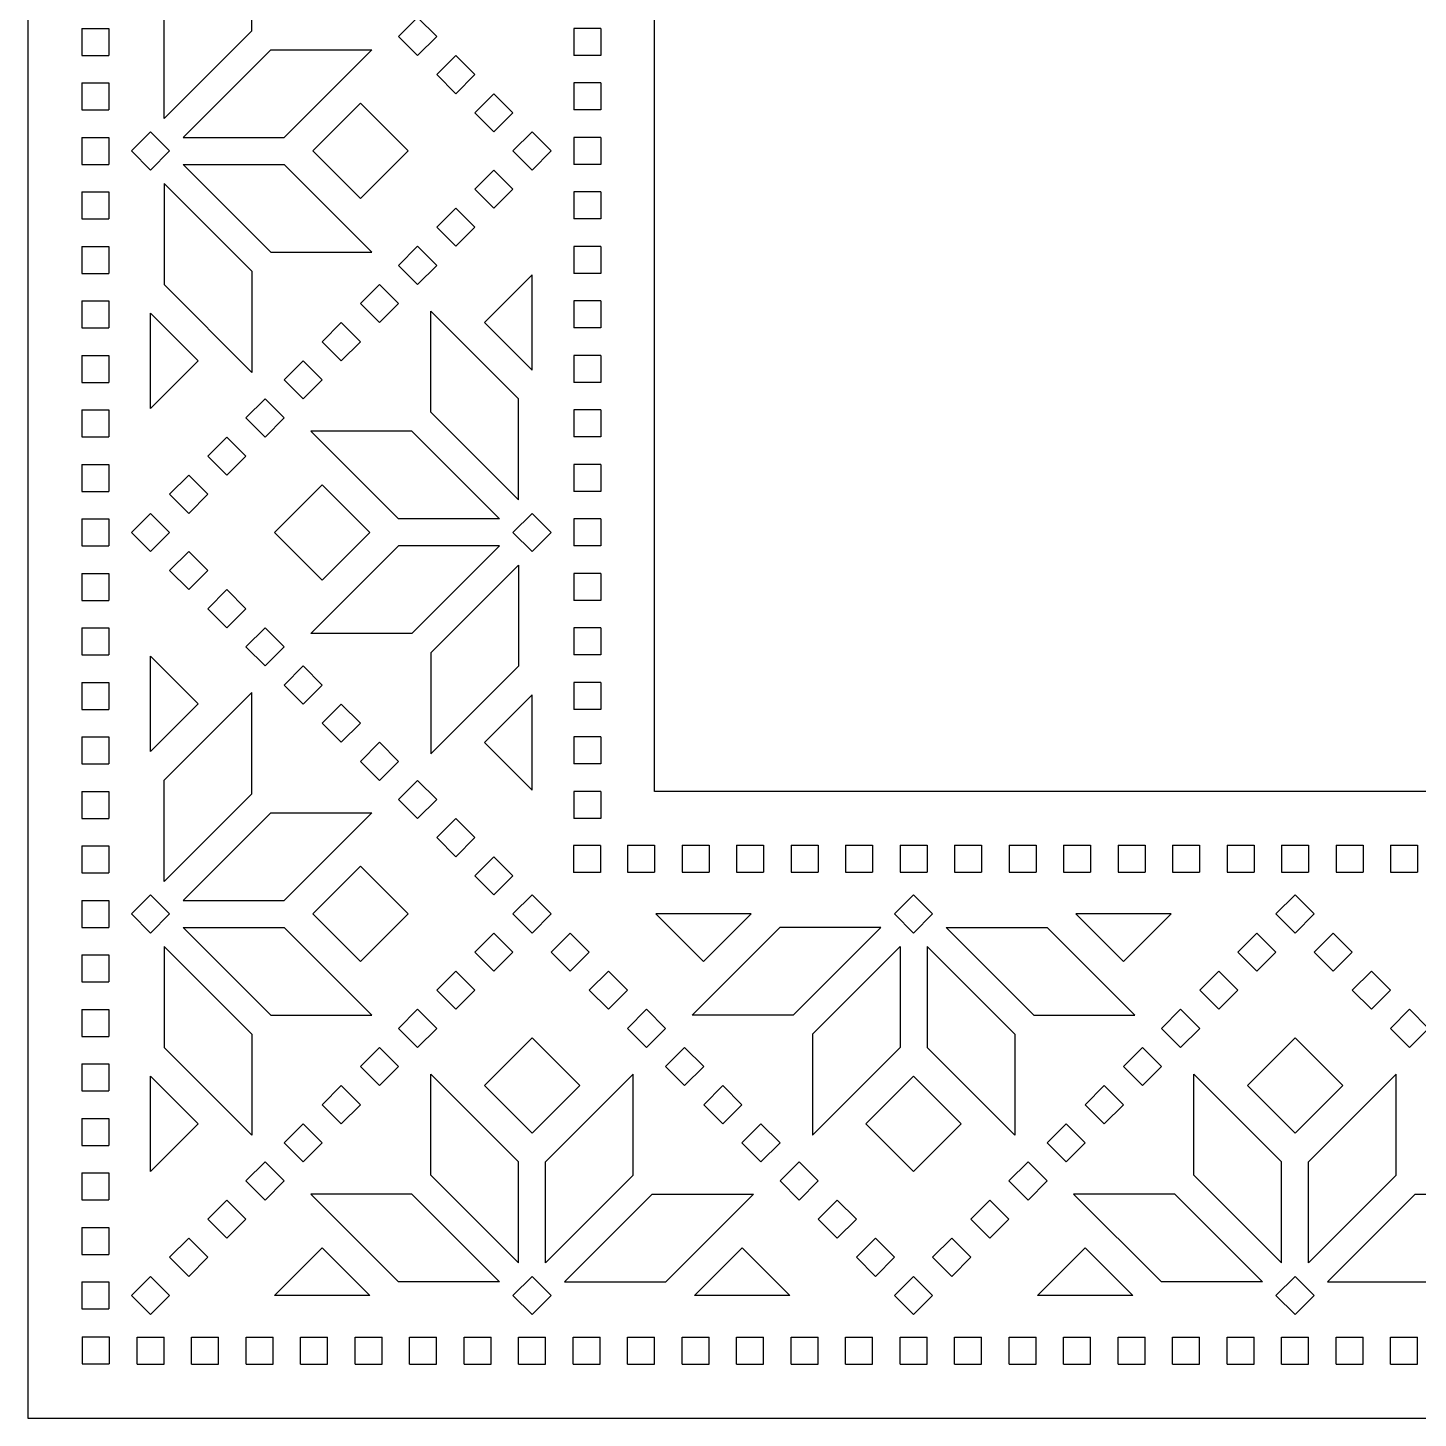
# Model space of a CAD drawing. Extents: x 33 to 579, y 140 to 533.
# Drawn here: x 33.4 to 136.5, y 139.8 to 242.9 of the extents above; entities that cross this region are included whole.
import ezdxf

# ---------------------------------------------------------------- set-up
doc = ezdxf.new("R2010")
doc.units = 0
doc.layers.get('0').update_dxf_attribs({"linetype": 'CONTINUOUS'})

msp = doc.modelspace()

# ---------------------------------------------------------------- linework, layer by layer
for p, q in [((33.413463, 327.696411), (33.413463, 139.787143)), ((79.880757, 186.254462), (79.880782, 281.229117)), ((50.015284, 242.655991), (50.015284, 250.155991)), ((43.515284, 236.155991), (43.515284, 243.655991)), ((60.90006, 242.227059), (62.314273, 243.641272)), ((62.314273, 243.641272), (63.728487, 242.227059)), ((37.413463, 242.823005), (39.413463, 242.823005)), ((37.413463, 242.823005), (37.413463, 240.823005)), ((39.413463, 242.823005), (39.413463, 240.823005)), ((43.515284, 236.155991), (50.015284, 242.655991)), ((75.901375, 242.823005), (73.901375, 242.823005)), ((73.901375, 242.823005), (73.901375, 240.823005)), ((75.901375, 242.823005), (75.901375, 240.823005)), ((44.929497, 234.741777), (51.429497, 241.241777)), ((51.429497, 241.241777), (58.929497, 241.241777)), ((58.929497, 241.241777), (52.429497, 234.741777)), ((60.90006, 242.227059), (62.314273, 240.812845)), ((62.314273, 240.812845), (63.728487, 242.227059)), ((37.413463, 240.823005), (39.413463, 240.823005)), ((63.728487, 239.398631), (65.142701, 240.812845)), ((65.142701, 240.812845), (66.556914, 239.398631)), ((75.901375, 240.823005), (73.901375, 240.823005)), ((63.728487, 239.398631), (65.142701, 237.984418)), ((65.142701, 237.984418), (66.556914, 239.398631)), ((37.413463, 238.782391), (37.413463, 236.782391)), ((37.413463, 238.782391), (39.413463, 238.782391)), ((39.413463, 238.782391), (39.413463, 236.782391)), ((75.901375, 238.782391), (73.901375, 238.782391)), ((73.901375, 238.782391), (73.901375, 236.782391)), ((75.901375, 238.782391), (75.901375, 236.782391)), ((58.086358, 237.277311), (54.550824, 233.741777)), ((61.621892, 233.741777), (58.086358, 237.277311)), ((66.556914, 236.570204), (67.971128, 237.984418)), ((67.971128, 237.984418), (69.385341, 236.570204)), ((37.413463, 236.782391), (39.413463, 236.782391)), ((66.556914, 236.570204), (67.971128, 235.155991)), ((67.971128, 235.155991), (69.385341, 236.570204)), ((75.901375, 236.782391), (73.901375, 236.782391)), ((41.10107, 233.741777), (42.515284, 235.155991)), ((43.929497, 233.741777), (42.515284, 235.155991)), ((69.385341, 233.741777), (70.799555, 235.155991)), ((70.799555, 235.155991), (72.213768, 233.741777)), ((37.413463, 234.741777), (37.413463, 232.741777)), ((37.413463, 234.741777), (39.413463, 234.741777)), ((39.413463, 234.741777), (39.413463, 232.741777)), ((44.929497, 234.741777), (52.429497, 234.741777)), ((75.901375, 234.741777), (73.901375, 234.741777)), ((73.901375, 234.741777), (73.901375, 232.741777)), ((75.901375, 234.741777), (75.901375, 232.741777)), ((41.10107, 233.741777), (42.515284, 232.327564)), ((43.929497, 233.741777), (42.515284, 232.327564)), ((58.086358, 230.206243), (54.550824, 233.741777)), ((61.621892, 233.741777), (58.086358, 230.206243)), ((69.385341, 233.741777), (70.799555, 232.327564)), ((70.799555, 232.327564), (72.213768, 233.741777)), ((37.413463, 232.741777), (39.413463, 232.741777)), ((44.929497, 232.741777), (51.429497, 226.241777)), ((44.929497, 232.741777), (52.429497, 232.741777)), ((58.929497, 226.241777), (52.429497, 232.741777)), ((66.556914, 230.91335), (67.971128, 232.327564)), ((67.971128, 232.327564), (69.385341, 230.91335)), ((75.901375, 232.741777), (73.901375, 232.741777)), ((43.515284, 231.327564), (43.515284, 223.827564)), ((43.515284, 231.327564), (50.015284, 224.827564)), ((66.556914, 230.91335), (67.971128, 229.499137)), ((67.971128, 229.499137), (69.385341, 230.91335)), ((37.413463, 230.70119), (37.413463, 228.70119)), ((37.413463, 230.70119), (39.413463, 230.70119)), ((39.413463, 230.70119), (39.413463, 228.70119)), ((75.901375, 230.70119), (73.901375, 230.70119)), ((73.901375, 230.70119), (73.901375, 228.70119)), ((75.901375, 230.70119), (75.901375, 228.70119)), ((63.728487, 228.084923), (65.142701, 229.499137)), ((65.142701, 229.499137), (66.556914, 228.084923)), ((37.413463, 228.70119), (39.413463, 228.70119)), ((63.728487, 228.084923), (65.142701, 226.670709)), ((65.142701, 226.670709), (66.556914, 228.084923)), ((75.901375, 228.70119), (73.901375, 228.70119)), ((37.413463, 226.660576), (39.413463, 226.660576)), ((37.413463, 226.660576), (37.413463, 224.660576)), ((39.413463, 226.660576), (39.413463, 224.660576)), ((51.429497, 226.241777), (58.929497, 226.241777)), ((60.90006, 225.256496), (62.314273, 226.670709)), ((62.314273, 226.670709), (63.728487, 225.256496)), ((75.901375, 226.660576), (73.901375, 226.660576)), ((73.901375, 226.660576), (73.901375, 224.660576)), ((75.901375, 226.660576), (75.901375, 224.660576)), ((50.015284, 224.827564), (50.015284, 217.327564)), ((60.90006, 225.256496), (62.314273, 223.842282)), ((62.314273, 223.842282), (63.728487, 225.256496)), ((37.413463, 224.660576), (39.413463, 224.660576)), ((50.015284, 217.327564), (43.515284, 223.827564)), ((58.071633, 222.428069), (59.485846, 223.842282)), ((59.485846, 223.842282), (60.90006, 222.428069)), ((70.799555, 224.564114), (67.264021, 221.028581)), ((70.799555, 217.493047), (70.799555, 224.564114)), ((75.901375, 224.660576), (73.901375, 224.660576)), ((37.413463, 222.619962), (39.413463, 222.619962)), ((37.413463, 222.619962), (37.413463, 220.619962)), ((39.413463, 222.619962), (39.413463, 220.619962)), ((42.515284, 214.635169), (42.515284, 221.706237)), ((46.050818, 218.170703), (42.515284, 221.706237)), ((58.071633, 222.428069), (59.485846, 221.013855)), ((59.485846, 221.013855), (60.90006, 222.428069)), ((63.299555, 214.37172), (63.299555, 221.87172)), ((63.299555, 221.87172), (69.799555, 215.37172)), ((75.901375, 222.619962), (73.901375, 222.619962)), ((73.901375, 222.619962), (73.901375, 220.619962)), ((75.901375, 222.619962), (75.901375, 220.619962)), ((37.413463, 220.619962), (39.413463, 220.619962)), ((55.243206, 219.599642), (56.657419, 221.013855)), ((56.657419, 221.013855), (58.071633, 219.599642)), ((67.264021, 221.028581), (70.799555, 217.493047)), ((75.901375, 220.619962), (73.901375, 220.619962)), ((55.243206, 219.599642), (56.657419, 218.185428)), ((56.657419, 218.185428), (58.071633, 219.599642)), ((37.413463, 218.579348), (37.413463, 216.579348)), ((37.413463, 218.579348), (39.413463, 218.579348)), ((39.413463, 218.579348), (39.413463, 216.579348)), ((73.901375, 218.579348), (73.901375, 216.579348)), ((75.901375, 218.579348), (73.901375, 218.579348)), ((75.901375, 218.579348), (75.901375, 216.579348)), ((42.515284, 214.635169), (46.050818, 218.170703)), ((52.414779, 216.771214), (53.828992, 218.185428)), ((53.828992, 218.185428), (55.243206, 216.771214)), ((37.413463, 216.579348), (39.413463, 216.579348)), ((52.414779, 216.771214), (53.828992, 215.357001)), ((53.828992, 215.357001), (55.243206, 216.771214)), ((75.901375, 216.579348), (73.901375, 216.579348)), ((37.413463, 214.538734), (37.413463, 212.538734)), ((37.413463, 214.538734), (39.413463, 214.538734)), ((39.413463, 214.538734), (39.413463, 212.538734)), ((49.586351, 213.942787), (51.000565, 215.357001)), ((51.000565, 215.357001), (52.414779, 213.942787)), ((69.799555, 207.87172), (69.799555, 215.37172)), ((75.901375, 214.538734), (73.901375, 214.538734)), ((73.901375, 214.538734), (73.901375, 212.538734)), ((75.901375, 214.538734), (75.901375, 212.538734)), ((49.586351, 213.942787), (51.000565, 212.528574)), ((51.000565, 212.528574), (52.414779, 213.942787)), ((69.799555, 207.87172), (63.299555, 214.37172)), ((37.413463, 212.538734), (39.413463, 212.538734)), ((46.757924, 211.11436), (48.172138, 212.528574)), ((48.172138, 212.528574), (49.586351, 211.11436)), ((54.385341, 212.957506), (60.885341, 206.457506)), ((61.885341, 212.957506), (54.385341, 212.957506)), ((68.385341, 206.457506), (61.885341, 212.957506)), ((75.901375, 212.538734), (73.901375, 212.538734)), ((37.413463, 210.49812), (39.413463, 210.49812)), ((37.413463, 210.49812), (37.413463, 208.49812)), ((39.413463, 210.49812), (39.413463, 208.49812)), ((46.757924, 211.11436), (48.172138, 209.700147)), ((48.172138, 209.700147), (49.586351, 211.11436)), ((75.901375, 210.49812), (73.901375, 210.49812)), ((73.901375, 210.49812), (73.901375, 208.49812)), ((75.901375, 210.49812), (75.901375, 208.49812)), ((43.929497, 208.285933), (45.343711, 209.700147)), ((45.343711, 209.700147), (46.757924, 208.285933)), ((37.413463, 208.49812), (39.413463, 208.49812)), ((43.929497, 208.285933), (45.343711, 206.87172)), ((45.343711, 206.87172), (46.757924, 208.285933)), ((51.692946, 205.457506), (55.22848, 208.99304)), ((55.22848, 208.99304), (58.764014, 205.457506)), ((75.901375, 208.49812), (73.901375, 208.49812)), ((37.413463, 206.457506), (37.413463, 204.457506)), ((37.413463, 206.457506), (39.413463, 206.457506)), ((39.413463, 206.457506), (39.413463, 204.457506)), ((41.10107, 205.457506), (42.515284, 206.87172)), ((42.515284, 206.87172), (43.929497, 205.457506)), ((68.385341, 206.457506), (60.885341, 206.457506)), ((69.385341, 205.457506), (70.799555, 206.87172)), ((70.799555, 206.87172), (72.213768, 205.457506)), ((75.901375, 206.457506), (73.901375, 206.457506)), ((73.901375, 206.457506), (73.901375, 204.457506)), ((75.901375, 206.457506), (75.901375, 204.457506)), ((41.10107, 205.457506), (42.515284, 204.043292)), ((42.515284, 204.043292), (43.929497, 205.457506)), ((51.692946, 205.457506), (55.22848, 201.921972)), ((55.22848, 201.921972), (58.764014, 205.457506)), ((69.385341, 205.457506), (70.799555, 204.043292)), ((70.799555, 204.043292), (72.213768, 205.457506)), ((37.413463, 204.457506), (39.413463, 204.457506)), ((54.385341, 197.957506), (60.885341, 204.457506)), ((68.385341, 204.457506), (60.885341, 204.457506)), ((68.385341, 204.457506), (61.885341, 197.957506)), ((75.901375, 204.457506), (73.901375, 204.457506)), ((43.929497, 202.629079), (45.343711, 204.043292)), ((45.343711, 204.043292), (46.757924, 202.629079)), ((37.413463, 202.416919), (37.413463, 200.416919)), ((37.413463, 202.416919), (39.413463, 202.416919)), ((39.413463, 202.416919), (39.413463, 200.416919)), ((43.929497, 202.629079), (45.343711, 201.214865)), ((45.343711, 201.214865), (46.757924, 202.629079)), ((69.799555, 203.043292), (63.299555, 196.543292)), ((69.799555, 203.043292), (69.799555, 195.543292)), ((75.901375, 202.416919), (73.901375, 202.416919)), ((73.901375, 202.416919), (73.901375, 200.416919)), ((75.901375, 202.416919), (75.901375, 200.416919)), ((46.757924, 199.800652), (48.172138, 201.214865)), ((48.172138, 201.214865), (49.586351, 199.800652)), ((37.413463, 200.416919), (39.413463, 200.416919)), ((75.901375, 200.416919), (73.901375, 200.416919)), ((46.757924, 199.800652), (48.172138, 198.386438)), ((48.172138, 198.386438), (49.586351, 199.800652)), ((37.413463, 198.376305), (37.413463, 196.376305)), ((37.413463, 198.376305), (39.413463, 198.376305)), ((39.413463, 198.376305), (39.413463, 196.376305)), ((49.586351, 196.972225), (51.000565, 198.386438)), ((51.000565, 198.386438), (52.414779, 196.972225)), ((61.885341, 197.957506), (54.385341, 197.957506)), ((75.901375, 198.376305), (73.901375, 198.376305)), ((73.901375, 198.376305), (73.901375, 196.376305)), ((75.901375, 198.376305), (75.901375, 196.376305)), ((49.586351, 196.972225), (51.000565, 195.558011)), ((51.000565, 195.558011), (52.414779, 196.972225)), ((37.413463, 196.376305), (39.413463, 196.376305)), ((42.515284, 196.279843), (46.050818, 192.744309)), ((42.515284, 189.208775), (42.515284, 196.279843)), ((63.299555, 196.543292), (63.299555, 189.043292)), ((75.901375, 196.376305), (73.901375, 196.376305)), ((52.414779, 194.143797), (53.828992, 195.558011)), ((53.828992, 195.558011), (55.243206, 194.143797)), ((63.299555, 189.043292), (69.799555, 195.543292)), ((37.413463, 194.335691), (37.413463, 192.335691)), ((37.413463, 194.335691), (39.413463, 194.335691)), ((39.413463, 194.335691), (39.413463, 192.335691)), ((52.414779, 194.143797), (53.828992, 192.729584)), ((53.828992, 192.729584), (55.243206, 194.143797)), ((73.901375, 194.335691), (73.901375, 192.335691)), ((75.901375, 194.335691), (73.901375, 194.335691)), ((75.901375, 194.335691), (75.901375, 192.335691)), ((50.015284, 193.587448), (43.515284, 187.087448)), ((50.015284, 186.087448), (50.015284, 193.587448)), ((67.264021, 189.886431), (70.799555, 193.421965)), ((70.799555, 186.350897), (70.799555, 193.421965)), ((37.413463, 192.335691), (39.413463, 192.335691)), ((46.050818, 192.744309), (42.515284, 189.208775)), ((55.243206, 191.31537), (56.657419, 192.729584)), ((56.657419, 192.729584), (58.071633, 191.31537)), ((75.901375, 192.335691), (73.901375, 192.335691)), ((55.243206, 191.31537), (56.657419, 189.901157)), ((56.657419, 189.901157), (58.071633, 191.31537)), ((37.413463, 190.295077), (37.413463, 188.295077)), ((37.413463, 190.295077), (39.413463, 190.295077)), ((39.413463, 190.295077), (39.413463, 188.295077)), ((58.071633, 188.486943), (59.485846, 189.901157)), ((59.485846, 189.901157), (60.90006, 188.486943)), ((70.799555, 186.350897), (67.264021, 189.886431)), ((75.901375, 190.295077), (73.901375, 190.295077)), ((73.901375, 190.295077), (73.901375, 188.295077)), ((75.901375, 190.295077), (75.901375, 188.295077)), ((37.413463, 188.295077), (39.413463, 188.295077)), ((58.071633, 188.486943), (59.485846, 187.07273)), ((59.485846, 187.07273), (60.90006, 188.486943)), ((75.901375, 188.295077), (73.901375, 188.295077)), ((43.515284, 179.587448), (43.515284, 187.087448)), ((60.90006, 185.658516), (62.314273, 187.07273)), ((62.314273, 187.07273), (63.728487, 185.658516)), ((37.413463, 186.254463), (37.413463, 184.254463)), ((37.413463, 186.254463), (39.413463, 186.254463)), ((39.413463, 186.254463), (39.413463, 184.254463)), ((43.515284, 179.587448), (50.015284, 186.087448)), ((60.90006, 185.658516), (62.314273, 184.244303)), ((62.314273, 184.244303), (63.728487, 185.658516)), ((75.901375, 186.254463), (73.901375, 186.254463)), ((73.901375, 186.254463), (73.901375, 184.254463)), ((75.901375, 186.254463), (75.901375, 184.254463)), ((174.855413, 186.254437), (79.880757, 186.254462)), ((44.929497, 178.173235), (51.429497, 184.673235)), ((51.429497, 184.673235), (58.929497, 184.673235)), ((58.929497, 184.673235), (52.429497, 178.173235)), ((37.413463, 184.254463), (39.413463, 184.254463)), ((63.728487, 182.830089), (65.142701, 184.244303)), ((65.142701, 184.244303), (66.556914, 182.830089)), ((75.901375, 184.254463), (73.901375, 184.254463)), ((63.728487, 182.830089), (65.142701, 181.415875)), ((65.142701, 181.415875), (66.556914, 182.830089)), ((37.413463, 182.213849), (37.413463, 180.213849)), ((37.413463, 182.213849), (39.413463, 182.213849)), ((39.413463, 182.213849), (39.413463, 180.213849)), ((75.870759, 182.244452), (73.870759, 182.244452)), ((73.870759, 182.244452), (73.870759, 180.244452)), ((75.870759, 182.244452), (75.870759, 180.244452)), ((77.880756, 182.275055), (79.880756, 182.275055)), ((77.880756, 182.275055), (77.880756, 180.275055)), ((79.880756, 182.275055), (79.880756, 180.275055)), ((81.92137, 182.275055), (83.92137, 182.275055)), ((81.92137, 182.275055), (81.92137, 180.275055)), ((83.92137, 182.275055), (83.92137, 180.275055)), ((85.961984, 182.275055), (87.961984, 182.275055)), ((85.961984, 182.275055), (85.961984, 180.275055)), ((87.961984, 182.275055), (87.961984, 180.275055)), ((90.002598, 182.275055), (92.002598, 182.275055)), ((90.002598, 182.275055), (90.002598, 180.275055)), ((92.002598, 182.275055), (92.002598, 180.275055)), ((94.043212, 182.275055), (96.043212, 182.275055)), ((94.043212, 182.275055), (94.043212, 180.275055)), ((96.043212, 182.275055), (96.043212, 180.275055)), ((98.083826, 182.275055), (100.083826, 182.275055)), ((98.083826, 182.275055), (98.083826, 180.275055)), ((100.083826, 182.275055), (100.083826, 180.275055)), ((102.124413, 182.275055), (104.124413, 182.275055)), ((102.124413, 182.275055), (102.124413, 180.275055)), ((104.124413, 182.275055), (104.124413, 180.275055)), ((106.165027, 182.275055), (108.165027, 182.275055)), ((106.165027, 182.275055), (106.165027, 180.275055)), ((108.165027, 182.275055), (108.165027, 180.275055)), ((110.205641, 182.275055), (112.205641, 182.275055)), ((110.205641, 182.275055), (110.205641, 180.275055)), ((112.205641, 182.275055), (112.205641, 180.275055)), ((114.246255, 182.275055), (116.246255, 182.275055)), ((114.246255, 182.275055), (114.246255, 180.275055)), ((116.246255, 182.275055), (116.246255, 180.275055)), ((118.286869, 182.275055), (120.286869, 182.275055)), ((118.286869, 182.275055), (118.286869, 180.275055)), ((120.286869, 182.275055), (120.286869, 180.275055)), ((122.327483, 182.275055), (124.327483, 182.275055)), ((122.327483, 182.275055), (122.327483, 180.275055)), ((124.327483, 182.275055), (124.327483, 180.275055)), ((126.368097, 182.275055), (128.368097, 182.275055)), ((126.368097, 182.275055), (126.368097, 180.275055)), ((128.368097, 182.275055), (128.368097, 180.275055)), ((130.408685, 182.275055), (132.408685, 182.275055)), ((130.408685, 182.275055), (130.408685, 180.275055)), ((132.408685, 182.275055), (132.408685, 180.275055)), ((134.449299, 182.275055), (136.449299, 182.275055)), ((134.449299, 182.275055), (134.449299, 180.275055)), ((136.449299, 182.275055), (136.449299, 180.275055)), ((58.086358, 180.708769), (54.550824, 177.173235)), ((61.621892, 177.173235), (58.086358, 180.708769)), ((66.556914, 180.001662), (67.971128, 181.415875)), ((67.971128, 181.415875), (69.385341, 180.001662)), ((37.413463, 180.213849), (39.413463, 180.213849)), ((66.556914, 180.001662), (67.971128, 178.587448)), ((67.971128, 178.587448), (69.385341, 180.001662)), ((75.870759, 180.244452), (73.870759, 180.244452)), ((77.880756, 180.275055), (79.880756, 180.275055)), ((81.92137, 180.275055), (83.92137, 180.275055)), ((85.961984, 180.275055), (87.961984, 180.275055)), ((90.002598, 180.275055), (92.002598, 180.275055)), ((94.043212, 180.275055), (96.043212, 180.275055)), ((98.083826, 180.275055), (100.083826, 180.275055)), ((102.124413, 180.275055), (104.124413, 180.275055)), ((106.165027, 180.275055), (108.165027, 180.275055)), ((110.205641, 180.275055), (112.205641, 180.275055)), ((114.246255, 180.275055), (116.246255, 180.275055)), ((118.286869, 180.275055), (120.286869, 180.275055)), ((122.327483, 180.275055), (124.327483, 180.275055)), ((126.368097, 180.275055), (128.368097, 180.275055)), ((130.408685, 180.275055), (132.408685, 180.275055)), ((134.449299, 180.275055), (136.449299, 180.275055)), ((41.10107, 177.173235), (42.515284, 178.587448)), ((43.929497, 177.173235), (42.515284, 178.587448)), ((69.385341, 177.173235), (70.799555, 178.587448)), ((69.385341, 177.173235), (70.799555, 178.587448)), ((70.799555, 178.587448), (72.213768, 177.173235)), ((72.213768, 177.173235), (70.799555, 178.587448)), ((97.669613, 177.173235), (99.083826, 178.587448)), ((100.49804, 177.173235), (99.083826, 178.587448)), ((125.953884, 177.173235), (127.368097, 178.587448)), ((128.782311, 177.173235), (127.368097, 178.587448)), ((37.413463, 178.173235), (37.413463, 176.173235)), ((37.413463, 178.173235), (39.413463, 178.173235)), ((39.413463, 178.173235), (39.413463, 176.173235)), ((44.929497, 178.173235), (52.429497, 178.173235)), ((41.10107, 177.173235), (42.515284, 175.759021)), ((43.929497, 177.173235), (42.515284, 175.759021)), ((58.086358, 173.637701), (54.550824, 177.173235)), ((61.621892, 177.173235), (58.086358, 173.637701)), ((69.385341, 177.173235), (70.799555, 175.759021)), ((70.799555, 175.759021), (69.385341, 177.173235)), ((70.799555, 175.759021), (72.213768, 177.173235)), ((70.799555, 175.759021), (72.213768, 177.173235)), ((87.048285, 177.173235), (79.977218, 177.173235)), ((79.977218, 177.173235), (83.512752, 173.637701)), ((83.512752, 173.637701), (87.048285, 177.173235)), ((99.083826, 175.759021), (97.669613, 177.173235)), ((99.083826, 175.759021), (100.49804, 177.173235)), ((114.654901, 173.637701), (111.119367, 177.173235)), ((118.190435, 177.173235), (111.119367, 177.173235)), ((118.190435, 177.173235), (114.654901, 173.637701)), ((127.368097, 175.759021), (125.953884, 177.173235)), ((127.368097, 175.759021), (128.782311, 177.173235)), ((37.413463, 176.173235), (39.413463, 176.173235)), ((44.929497, 176.173235), (52.429497, 176.173235)), ((44.929497, 176.173235), (51.429497, 169.673235)), ((58.929497, 169.673235), (52.429497, 176.173235)), ((66.556914, 174.344808), (67.971128, 175.759021)), ((67.971128, 175.759021), (69.385341, 174.344808)), ((72.213768, 174.344808), (73.627982, 175.759021)), ((75.042196, 174.344808), (73.627982, 175.759021)), ((82.669613, 169.673235), (89.169613, 176.173235)), ((96.669613, 176.173235), (89.169613, 176.173235)), ((96.669613, 176.173235), (90.169613, 169.673235)), ((101.49804, 176.173235), (108.99804, 176.173235)), ((101.49804, 176.173235), (107.99804, 169.673235)), ((115.49804, 169.673235), (108.99804, 176.173235)), ((123.125457, 174.344808), (124.53967, 175.759021)), ((125.953884, 174.344808), (124.53967, 175.759021)), ((128.782311, 174.344808), (130.196524, 175.759021)), ((131.610738, 174.344808), (130.196524, 175.759021)), ((43.515284, 174.759021), (50.015284, 168.259021)), ((43.515284, 174.759021), (43.515284, 167.259021)), ((66.556914, 174.344808), (67.971128, 172.930594)), ((67.971128, 172.930594), (69.385341, 174.344808)), ((73.627982, 172.930594), (72.213768, 174.344808)), ((73.627982, 172.930594), (75.042196, 174.344808)), ((98.083826, 174.759021), (91.583826, 168.259021)), ((98.083826, 174.759021), (98.083826, 167.259021)), ((100.083826, 174.759021), (100.083826, 167.259021)), ((100.083826, 174.759021), (106.583826, 168.259021)), ((124.53967, 172.930594), (123.125457, 174.344808)), ((124.53967, 172.930594), (125.953884, 174.344808)), ((130.196524, 172.930594), (128.782311, 174.344808)), ((130.196524, 172.930594), (131.610738, 174.344808)), ((37.413463, 174.132647), (37.413463, 172.132647)), ((37.413463, 174.132647), (39.413463, 174.132647)), ((39.413463, 174.132647), (39.413463, 172.132647)), ((63.728487, 171.51638), (65.142701, 172.930594)), ((65.142701, 172.930594), (66.556914, 171.51638)), ((75.042196, 171.51638), (76.456409, 172.930594)), ((77.870623, 171.51638), (76.456409, 172.930594)), ((120.29703, 171.51638), (121.711243, 172.930594)), ((123.125457, 171.51638), (121.711243, 172.930594)), ((131.610738, 171.51638), (133.024952, 172.930594)), ((134.439165, 171.51638), (133.024952, 172.930594)), ((37.413463, 172.132647), (39.413463, 172.132647)), ((63.728487, 171.51638), (65.142701, 170.102167)), ((65.142701, 170.102167), (66.556914, 171.51638)), ((76.456409, 170.102167), (75.042196, 171.51638)), ((76.456409, 170.102167), (77.870623, 171.51638)), ((121.711243, 170.102167), (120.29703, 171.51638)), ((121.711243, 170.102167), (123.125457, 171.51638)), ((133.024952, 170.102167), (131.610738, 171.51638)), ((133.024952, 170.102167), (134.439165, 171.51638)), ((37.413463, 170.092033), (37.413463, 168.092033)), ((37.413463, 170.092033), (39.413463, 170.092033)), ((39.413463, 170.092033), (39.413463, 168.092033)), ((60.90006, 168.687953), (62.314273, 170.102167)), ((62.314273, 170.102167), (63.728487, 168.687953)), ((77.870623, 168.687953), (79.284836, 170.102167)), ((80.69905, 168.687953), (79.284836, 170.102167)), ((117.468602, 168.687953), (118.882816, 170.102167)), ((120.29703, 168.687953), (118.882816, 170.102167)), ((134.439165, 168.687953), (135.853379, 170.102167)), ((137.267592, 168.687953), (135.853379, 170.102167)), ((51.429497, 169.673235), (58.929497, 169.673235)), ((90.169613, 169.673235), (82.669613, 169.673235)), ((107.99804, 169.673235), (115.49804, 169.673235)), ((37.413463, 168.092033), (39.413463, 168.092033)), ((50.015284, 168.259021), (50.015284, 160.759021)), ((60.90006, 168.687953), (62.314273, 167.27374)), ((62.314273, 167.27374), (63.728487, 168.687953)), ((79.284836, 167.27374), (77.870623, 168.687953)), ((79.284836, 167.27374), (80.69905, 168.687953)), ((91.583826, 168.259021), (91.583826, 160.759021)), ((106.583826, 168.259021), (106.583826, 160.759021)), ((118.882816, 167.27374), (117.468602, 168.687953)), ((118.882816, 167.27374), (120.29703, 168.687953)), ((135.853379, 167.27374), (134.439165, 168.687953)), ((135.853379, 167.27374), (137.267592, 168.687953)), ((50.015284, 160.759021), (43.515284, 167.259021)), ((58.071633, 165.859526), (59.485846, 167.27374)), ((59.485846, 167.27374), (60.90006, 165.859526)), ((70.799555, 167.995572), (67.264021, 164.460038)), ((70.799555, 167.995572), (74.335089, 164.460038)), ((80.69905, 165.859526), (82.113263, 167.27374)), ((83.527477, 165.859526), (82.113263, 167.27374)), ((91.583826, 160.759021), (98.083826, 167.259021)), ((106.583826, 160.759021), (100.083826, 167.259021)), ((114.640175, 165.859526), (116.054389, 167.27374)), ((117.468602, 165.859526), (116.054389, 167.27374)), ((127.368097, 167.995572), (123.832563, 164.460038)), ((127.368097, 167.995572), (130.903631, 164.460038)), ((37.413463, 166.051419), (37.413463, 164.051419)), ((37.413463, 166.051419), (39.413463, 166.051419)), ((39.413463, 166.051419), (39.413463, 164.051419)), ((42.515284, 158.066626), (42.515284, 165.137694)), ((46.050818, 161.60216), (42.515284, 165.137694)), ((58.071633, 165.859526), (59.485846, 164.445313)), ((59.485846, 164.445313), (60.90006, 165.859526)), ((63.299555, 165.303177), (69.799555, 158.803177)), ((63.299555, 157.803177), (63.299555, 165.303177)), ((78.299555, 165.303177), (71.799555, 158.803177)), ((78.299555, 157.803177), (78.299555, 165.303177)), ((82.113263, 164.445313), (80.69905, 165.859526)), ((82.113263, 164.445313), (83.527477, 165.859526)), ((95.548292, 161.60216), (99.083826, 165.137694)), ((102.61936, 161.60216), (99.083826, 165.137694)), ((116.054389, 164.445313), (114.640175, 165.859526)), ((116.054389, 164.445313), (117.468602, 165.859526)), ((119.868097, 165.303177), (126.368097, 158.803177)), ((119.868097, 157.803177), (119.868097, 165.303177)), ((134.868097, 165.303177), (128.368097, 158.803177)), ((134.868097, 157.803177), (134.868097, 165.303177)), ((37.413463, 164.051419), (39.413463, 164.051419)), ((55.243206, 163.031099), (56.657419, 164.445313)), ((56.657419, 164.445313), (58.071633, 163.031099)), ((67.264021, 164.460038), (70.799555, 160.924504)), ((74.335089, 164.460038), (70.799555, 160.924504)), ((83.527477, 163.031099), (84.94169, 164.445313)), ((86.355904, 163.031099), (84.94169, 164.445313)), ((111.811748, 163.031099), (113.225962, 164.445313)), ((114.640175, 163.031099), (113.225962, 164.445313)), ((123.832563, 164.460038), (127.368097, 160.924504)), ((130.903631, 164.460038), (127.368097, 160.924504)), ((55.243206, 163.031099), (56.657419, 161.616886)), ((56.657419, 161.616886), (58.071633, 163.031099)), ((84.94169, 161.616886), (83.527477, 163.031099)), ((84.94169, 161.616886), (86.355904, 163.031099)), ((113.225962, 161.616886), (111.811748, 163.031099)), ((113.225962, 161.616886), (114.640175, 163.031099)), ((37.413463, 162.010805), (37.413463, 160.010805)), ((37.413463, 162.010805), (39.413463, 162.010805)), ((39.413463, 162.010805), (39.413463, 160.010805)), ((42.515284, 158.066626), (46.050818, 161.60216)), ((52.414779, 160.202672), (53.828992, 161.616886)), ((53.828992, 161.616886), (55.243206, 160.202672)), ((86.355904, 160.202672), (87.770118, 161.616886)), ((89.184331, 160.202672), (87.770118, 161.616886)), ((99.083826, 158.066626), (95.548292, 161.60216)), ((99.083826, 158.066626), (102.61936, 161.60216)), ((108.983321, 160.202672), (110.397535, 161.616886)), ((111.811748, 160.202672), (110.397535, 161.616886)), ((37.413463, 160.010805), (39.413463, 160.010805)), ((52.414779, 160.202672), (53.828992, 158.788458)), ((53.828992, 158.788458), (55.243206, 160.202672)), ((87.770118, 158.788458), (86.355904, 160.202672)), ((87.770118, 158.788458), (89.184331, 160.202672)), ((110.397535, 158.788458), (108.983321, 160.202672)), ((110.397535, 158.788458), (111.811748, 160.202672)), ((49.586351, 157.374245), (51.000565, 158.788458)), ((51.000565, 158.788458), (52.414779, 157.374245)), ((69.799555, 151.303177), (69.799555, 158.803177)), ((71.799555, 151.303177), (71.799555, 158.803177)), ((89.184331, 157.374245), (90.598545, 158.788458)), ((92.012758, 157.374245), (90.598545, 158.788458)), ((106.154894, 157.374245), (107.569107, 158.788458)), ((108.983321, 157.374245), (107.569107, 158.788458)), ((126.368097, 151.303177), (126.368097, 158.803177)), ((128.368097, 151.303177), (128.368097, 158.803177)), ((37.413463, 157.970191), (37.413463, 155.970191)), ((37.413463, 157.970191), (39.413463, 157.970191)), ((39.413463, 157.970191), (39.413463, 155.970191)), ((69.799555, 151.303177), (63.299555, 157.803177)), ((71.799555, 151.303177), (78.299555, 157.803177)), ((126.368097, 151.303177), (119.868097, 157.803177)), ((128.368097, 151.303177), (134.868097, 157.803177)), ((49.586351, 157.374245), (51.000565, 155.960031)), ((51.000565, 155.960031), (52.414779, 157.374245)), ((90.598545, 155.960031), (89.184331, 157.374245)), ((90.598545, 155.960031), (92.012758, 157.374245)), ((107.569107, 155.960031), (106.154894, 157.374245)), ((107.569107, 155.960031), (108.983321, 157.374245)), ((37.413463, 155.970191), (39.413463, 155.970191)), ((46.757924, 154.545818), (48.172138, 155.960031)), ((48.172138, 155.960031), (49.586351, 154.545818)), ((61.885341, 156.388963), (54.385341, 156.388963)), ((54.385341, 156.388963), (60.885341, 149.888963)), ((68.385341, 149.888963), (61.885341, 156.388963)), ((73.213768, 149.888963), (79.713768, 156.388963)), ((79.713768, 156.388963), (87.213768, 156.388963)), ((87.213768, 156.388963), (80.713768, 149.888963)), ((92.012758, 154.545818), (93.426972, 155.960031)), ((94.841185, 154.545818), (93.426972, 155.960031)), ((103.326467, 154.545818), (104.74068, 155.960031)), ((106.154894, 154.545818), (104.74068, 155.960031)), ((110.953884, 156.388963), (117.453884, 149.888963)), ((118.453884, 156.388963), (110.953884, 156.388963)), ((124.953884, 149.888963), (118.453884, 156.388963)), ((129.782311, 149.888963), (136.282311, 156.388963)), ((136.282311, 156.388963), (143.782311, 156.388963)), ((37.413463, 153.929577), (37.413463, 151.929577)), ((37.413463, 153.929577), (39.413463, 153.929577)), ((39.413463, 153.929577), (39.413463, 151.929577)), ((46.757924, 154.545818), (48.172138, 153.131604)), ((48.172138, 153.131604), (49.586351, 154.545818)), ((93.426972, 153.131604), (92.012758, 154.545818)), ((93.426972, 153.131604), (94.841185, 154.545818)), ((104.74068, 153.131604), (103.326467, 154.545818)), ((104.74068, 153.131604), (106.154894, 154.545818)), ((43.929497, 151.717391), (45.343711, 153.131604)), ((45.343711, 153.131604), (46.757924, 151.717391)), ((94.841185, 151.717391), (96.255399, 153.131604)), ((97.669613, 151.717391), (96.255399, 153.131604)), ((100.49804, 151.717391), (101.912253, 153.131604)), ((103.326467, 151.717391), (101.912253, 153.131604)), ((37.413463, 151.929577), (39.413463, 151.929577)), ((43.929497, 151.717391), (45.343711, 150.303177)), ((45.343711, 150.303177), (46.757924, 151.717391)), ((51.692946, 148.888963), (55.22848, 152.424497)), ((55.22848, 152.424497), (58.764014, 148.888963)), ((86.370629, 152.424497), (82.835096, 148.888963)), ((89.906163, 148.888963), (86.370629, 152.424497)), ((96.255399, 150.303177), (94.841185, 151.717391)), ((96.255399, 150.303177), (97.669613, 151.717391)), ((101.912253, 150.303177), (100.49804, 151.717391)), ((101.912253, 150.303177), (103.326467, 151.717391)), ((108.261489, 148.888963), (111.797023, 152.424497)), ((111.797023, 152.424497), (115.332557, 148.888963)), ((37.413463, 149.888963), (37.413463, 147.888963)), ((37.413463, 149.888963), (39.413463, 149.888963)), ((39.413463, 149.888963), (39.413463, 147.888963)), ((41.10107, 148.888963), (42.515284, 150.303177)), ((42.515284, 150.303177), (43.929497, 148.888963)), ((68.385341, 149.888963), (60.885341, 149.888963)), ((70.799555, 150.303177), (69.385341, 148.888963)), ((70.799555, 150.303177), (72.213768, 148.888963)), ((73.213768, 149.888963), (80.713768, 149.888963)), ((97.669613, 148.888963), (99.083826, 150.303177)), ((100.49804, 148.888963), (99.083826, 150.303177)), ((124.953884, 149.888963), (117.453884, 149.888963)), ((127.368097, 150.303177), (125.953884, 148.888963)), ((127.368097, 150.303177), (128.782311, 148.888963)), ((129.782311, 149.888963), (137.282311, 149.888963)), ((41.10107, 148.888963), (42.515284, 147.47475)), ((42.515284, 147.47475), (43.929497, 148.888963)), ((58.764014, 148.888963), (51.692946, 148.888963)), ((70.799555, 147.47475), (69.385341, 148.888963)), ((70.799555, 147.47475), (72.213768, 148.888963)), ((89.906163, 148.888963), (82.835096, 148.888963)), ((99.083826, 147.47475), (97.669613, 148.888963)), ((99.083826, 147.47475), (100.49804, 148.888963)), ((115.332557, 148.888963), (108.261489, 148.888963)), ((127.368097, 147.47475), (125.953884, 148.888963)), ((127.368097, 147.47475), (128.782311, 148.888963)), ((37.413463, 147.888963), (39.413463, 147.888963)), ((37.44408, 145.817746), (37.44408, 143.817746)), ((37.44408, 145.817746), (39.44408, 145.817746)), ((39.44408, 145.817746), (39.44408, 143.817746)), ((41.515284, 143.787143), (41.515284, 145.787143)), ((41.515284, 145.787143), (43.515284, 145.787143)), ((43.515284, 143.787143), (43.515284, 145.787143)), ((45.555871, 143.787143), (45.555871, 145.787143)), ((45.555871, 145.787143), (47.555871, 145.787143)), ((47.555871, 143.787143), (47.555871, 145.787143)), ((49.596485, 143.787143), (49.596485, 145.787143)), ((49.596485, 145.787143), (51.596485, 145.787143)), ((51.596485, 143.787143), (51.596485, 145.787143)), ((53.637099, 143.787143), (53.637099, 145.787143)), ((53.637099, 145.787143), (55.637099, 145.787143)), ((55.637099, 143.787143), (55.637099, 145.787143)), ((57.677713, 143.787143), (57.677713, 145.787143)), ((57.677713, 145.787143), (59.677713, 145.787143)), ((59.677713, 143.787143), (59.677713, 145.787143)), ((61.718327, 143.787143), (61.718327, 145.787143)), ((61.718327, 145.787143), (63.718327, 145.787143)), ((63.718327, 143.787143), (63.718327, 145.787143)), ((65.758941, 143.787143), (65.758941, 145.787143)), ((65.758941, 145.787143), (67.758941, 145.787143)), ((67.758941, 143.787143), (67.758941, 145.787143)), ((69.799555, 143.787143), (69.799555, 145.787143)), ((69.799555, 145.787143), (71.799555, 145.787143)), ((71.799555, 143.787143), (71.799555, 145.787143)), ((73.840142, 143.787143), (73.840142, 145.787143)), ((73.840142, 145.787143), (75.840142, 145.787143)), ((75.840142, 143.787143), (75.840142, 145.787143)), ((77.880756, 143.787143), (77.880756, 145.787143)), ((77.880756, 145.787143), (79.880756, 145.787143)), ((79.880756, 143.787143), (79.880756, 145.787143)), ((81.92137, 143.787143), (81.92137, 145.787143)), ((81.92137, 145.787143), (83.92137, 145.787143)), ((83.92137, 143.787143), (83.92137, 145.787143)), ((85.961984, 143.787143), (85.961984, 145.787143)), ((85.961984, 145.787143), (87.961984, 145.787143)), ((87.961984, 143.787143), (87.961984, 145.787143)), ((90.002598, 143.787143), (90.002598, 145.787143)), ((90.002598, 145.787143), (92.002598, 145.787143)), ((92.002598, 143.787143), (92.002598, 145.787143)), ((94.043212, 143.787143), (94.043212, 145.787143)), ((94.043212, 145.787143), (96.043212, 145.787143)), ((96.043212, 143.787143), (96.043212, 145.787143)), ((98.083826, 143.787143), (98.083826, 145.787143)), ((98.083826, 145.787143), (100.083826, 145.787143)), ((100.083826, 143.787143), (100.083826, 145.787143)), ((102.124413, 143.787143), (102.124413, 145.787143)), ((102.124413, 145.787143), (104.124413, 145.787143)), ((104.124413, 143.787143), (104.124413, 145.787143)), ((106.165027, 143.787143), (106.165027, 145.787143)), ((106.165027, 145.787143), (108.165027, 145.787143)), ((108.165027, 143.787143), (108.165027, 145.787143)), ((110.205641, 145.787143), (112.205641, 145.787143)), ((110.205641, 143.787143), (110.205641, 145.787143)), ((112.205641, 143.787143), (112.205641, 145.787143)), ((114.246255, 143.787143), (114.246255, 145.787143)), ((114.246255, 145.787143), (116.246255, 145.787143)), ((116.246255, 143.787143), (116.246255, 145.787143)), ((118.286869, 143.787143), (118.286869, 145.787143)), ((118.286869, 145.787143), (120.286869, 145.787143)), ((120.286869, 143.787143), (120.286869, 145.787143)), ((122.327483, 143.787143), (122.327483, 145.787143)), ((122.327483, 145.787143), (124.327483, 145.787143)), ((124.327483, 143.787143), (124.327483, 145.787143)), ((126.368097, 145.787143), (128.368097, 145.787143)), ((126.368097, 143.787143), (126.368097, 145.787143)), ((128.368097, 143.787143), (128.368097, 145.787143)), ((130.408685, 143.787143), (130.408685, 145.787143)), ((130.408685, 145.787143), (132.408685, 145.787143)), ((132.408685, 143.787143), (132.408685, 145.787143)), ((134.449299, 143.787143), (134.449299, 145.787143)), ((134.449299, 145.787143), (136.449299, 145.787143)), ((136.449299, 143.787143), (136.449299, 145.787143)), ((37.44408, 143.817746), (39.44408, 143.817746)), ((41.515284, 143.787143), (43.515284, 143.787143)), ((45.555871, 143.787143), (47.555871, 143.787143)), ((49.596485, 143.787143), (51.596485, 143.787143)), ((53.637099, 143.787143), (55.637099, 143.787143)), ((57.677713, 143.787143), (59.677713, 143.787143)), ((61.718327, 143.787143), (63.718327, 143.787143)), ((65.758941, 143.787143), (67.758941, 143.787143)), ((69.799555, 143.787143), (71.799555, 143.787143)), ((73.840142, 143.787143), (75.840142, 143.787143)), ((77.880756, 143.787143), (79.880756, 143.787143)), ((81.92137, 143.787143), (83.92137, 143.787143)), ((85.961984, 143.787143), (87.961984, 143.787143)), ((90.002598, 143.787143), (92.002598, 143.787143)), ((94.043212, 143.787143), (96.043212, 143.787143)), ((98.083826, 143.787143), (100.083826, 143.787143)), ((102.124413, 143.787143), (104.124413, 143.787143)), ((106.165027, 143.787143), (108.165027, 143.787143)), ((110.205641, 143.787143), (112.205641, 143.787143)), ((114.246255, 143.787143), (116.246255, 143.787143)), ((118.286869, 143.787143), (120.286869, 143.787143)), ((122.327483, 143.787143), (124.327483, 143.787143)), ((126.368097, 143.787143), (128.368097, 143.787143)), ((130.408685, 143.787143), (132.408685, 143.787143)), ((134.449299, 143.787143), (136.449299, 143.787143)), ((33.413463, 139.787143), (221.322731, 139.787143))]:
    msp.add_line(p, q)

doc.saveas('drawing.dxf')
